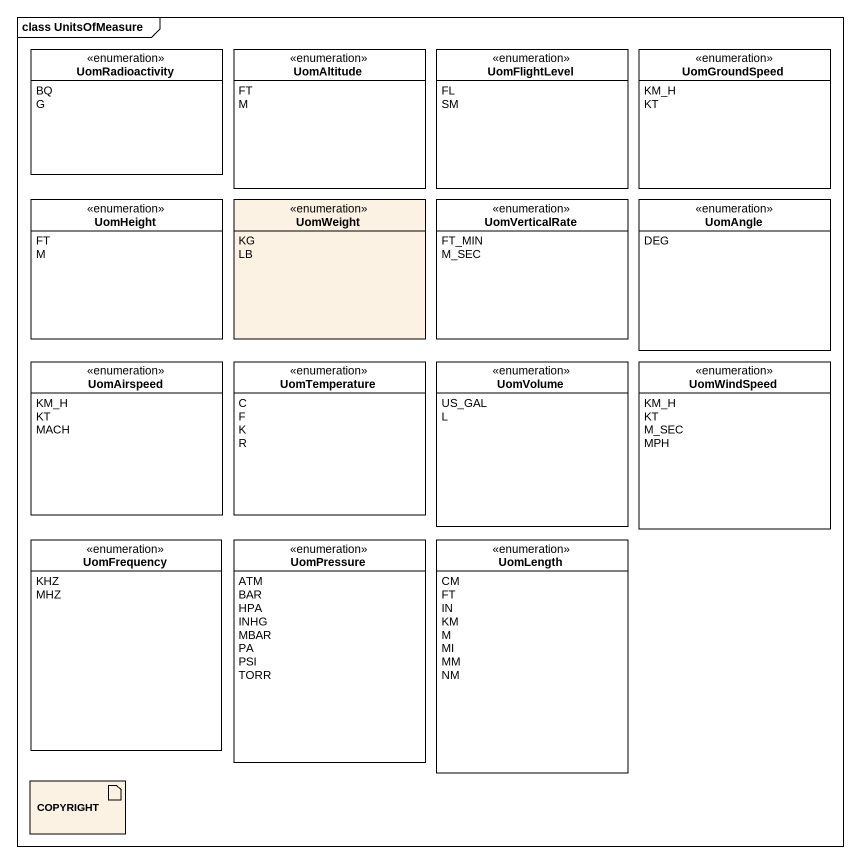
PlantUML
@startuml
mainframe class UnitsOfMeasure
allowmixing
hide circle
hide empty members
enum UomRadioactivity {
  BQ
  G
}
enum UomAltitude {
  FT
  M
}
enum UomFlightLevel {
  FL
  SM
}
enum UomGroundSpeed {
  KM_H
  KT
}
enum UomHeight {
  FT
  M
}
enum UomWeight #FCF2E3 {
  KG
  LB
}
enum UomVerticalRate {
  FT_MIN
  M_SEC
}
enum UomAngle {
  DEG
}
enum UomAirspeed {
  KM_H
  KT
  MACH
}
enum UomTemperature {
  C
  F
  K
  R
}
enum UomVolume {
  US_GAL
  L
}
enum UomWindSpeed {
  KM_H
  KT
  M_SEC
  MPH
}
enum UomFrequency {
  KHZ
  MHZ
}
enum UomPressure {
  ATM
  BAR
  HPA
  INHG
  MBAR
  PA
  PSI
  TORR
}
enum UomLength {
  CM
  FT
  IN
  KM
  M
  MI
  MM
  NM
}
artifact COPYRIGHT #FCF2E3
@enduml
